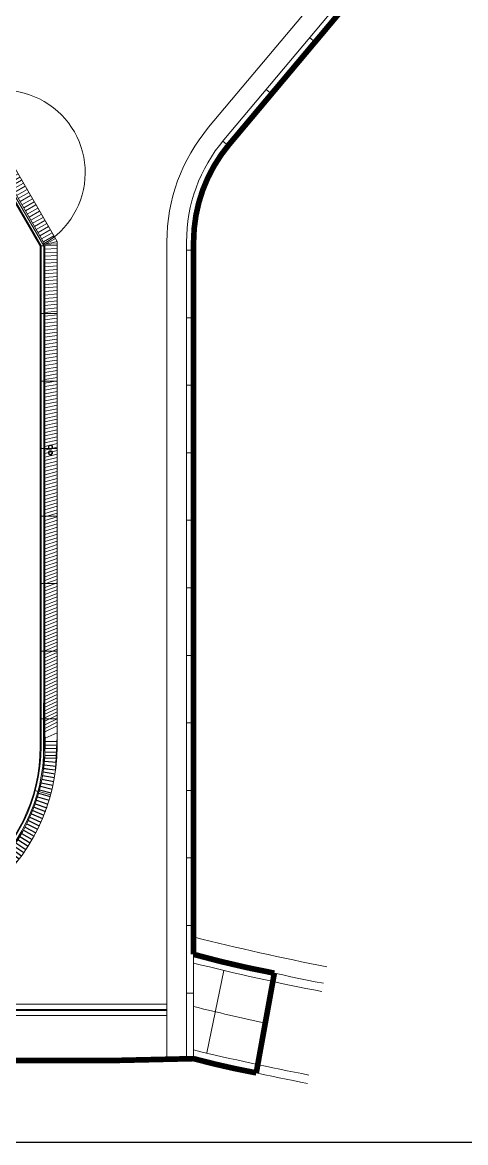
# Model space of a CAD drawing. Header units: millimetres. Extents: x 834140250 to 834644390, y 817877047 to 817987022.
# Drawn here: x 834455534 to 834463406, y 817877047 to 817896951 of the extents above; entities that cross this region are included whole.
import ezdxf

# ---------------------------------------------------------------- set-up
doc = ezdxf.new("R2010")
doc.units = ezdxf.units.MM
doc.header["$LTSCALE"] = 1000
doc.header["$MEASUREMENT"] = 0
for name, color, linetype in [('3B52X-MAGP-P-L001_XB$0$VPA060_Hatch_Drainage', 8, 'Continuous'), ('3B52X-MAGP-P-L001_XB$0$VPA520_Drainage bldg', 8, 'Continuous'), ('VPA040_Text', 3, 'Continuous'), ('VPA050_Marks', 1, 'Continuous')]:
    doc.layers.add(name, color=color, linetype=linetype)
doc.layers.add('VPAX', color=7, linetype='Continuous', lineweight=13)

# ---------------------------------------------------------------- blocks, each defined once
blk = doc.blocks.new('*U153')
at = {"layer": '3B52X-MAGP-P-L001_XB$0$VPA520_Drainage bldg'}
blk.add_line((20.29518175125122, 105.6185036897659), (-20.29518222808838, -105.6185039281845), dxfattribs=at)
blk = doc.blocks.new('*U154')
at = {"layer": '3B52X-MAGP-P-L001_XB$0$VPA060_Hatch_Drainage', "color": 0, "linetype": 'ByBlock', "lineweight": -2}
for p, rotation in [((834251049.3941134, 817912653.719695), 93.59999999999899), ((834251057.1370635, 817912720.1621286), 94.79999999999902), ((834251063.48685, 817912786.7521464), 95.999999999999), ((834251017.8432918, 817912455.5689374), 89.99999999999908), ((834251029.7429178, 817912521.3940783), 91.19999999999904), ((834251040.2613963, 817912587.4539894), 92.39999999999904), ((834250973.9127394, 817912259.7902776), 86.3999999999991), ((834250989.922079, 817912324.7383438), 87.5999999999991), ((834251004.5677378, 817912390.0074401), 88.79999999999909), ((834250917.7758301, 817912067.1563644), 82.79999999999916), ((834250937.8317018, 817912130.9710357), 83.99999999999918), ((834250956.5467412, 817912195.1917299), 85.19999999999911), ((834250849.6541108, 817911878.427436), 79.1999999999992), ((834250873.6773632, 817911940.8568649), 80.39999999999917), ((834250896.3879235, 817912003.7757072), 81.5999999999992), ((834250740.6534672, 817911634.1480528), 74.39999999999932), ((834250769.8164266, 817911694.348319), 75.59999999999931), ((834250797.7122508, 817911755.1461254), 76.79999999999926), ((834250824.3287039, 817911816.5148038), 77.99999999999919), ((834250645.6924416, 817911457.3951726), 70.79999999999936), ((834250678.5778605, 817911515.64549), 71.99999999999935), ((834250710.2361645, 817911574.5717324), 73.1999999999993), ((834250502.1760485, 817911231.6594814), 65.99999999999937), ((834250539.8203945, 817911286.9537259), 67.19999999999935), ((834250576.2984893, 817911343.0242071), 68.3999999999993), ((834250611.5943323, 817911399.8463306), 69.59999999999933), ((834250340.2739118, 817911018.7246194), 61.19999999999942), ((834250382.413137, 817911070.6749414), 62.39999999999937), ((834250423.4551549, 817911123.4963673), 63.59999999999938), ((834250463.3819631, 817911177.1657276), 64.79999999999936), ((834250161.1216587, 817910820.0841715), 56.39999999999944), ((834250207.4601866, 817910868.326177), 57.59999999999942), ((834250252.7782474, 817910917.5280432), 58.79999999999944), ((834250297.055963, 817910967.6681883), 59.9999999999994), ((834249914.8485702, 817910593.9974222), 50.39999999999942), ((834249965.9759135, 817910637.1314578), 51.59999999999943), ((834250016.1887127, 817910681.3267637), 52.79999999999946), ((834250065.4649427, 817910726.5639544), 53.99999999999945), ((834250113.7829893, 817910772.8231872), 55.19999999999943), ((834249646.292091, 817910394.8917474), 44.39999999999947), ((834249701.6480879, 817910432.4452275), 45.59999999999949), ((834249756.2054834, 817910471.1497601), 46.79999999999942), ((834249809.9403471, 817910510.9883682), 47.99999999999946), ((834249862.829109, 817910551.9435769), 49.19999999999945), ((834249298.7683847, 817910194.6291764), 37.19999999999955), ((834249358.394582, 817910224.9485902), 38.39999999999958), ((834249417.3727405, 817910256.5100712), 39.59999999999954), ((834249475.6769903, 817910289.2997756), 40.79999999999955), ((834249533.2817572, 817910323.3033209), 41.9999999999995), ((834249590.1617739, 817910358.5057917), 43.19999999999951), ((834248737.3708819, 817909979.65765), 26.39999999999965), ((834248801.622227, 817909998.2671883), 27.59999999999967), ((834248865.4697518, 817910018.2182239), 28.79999999999961), ((834248928.8854511, 817910039.5020056), 29.99999999999961), ((834248991.8415082, 817910062.1091976), 31.19999999999959), ((834249054.3103087, 817910086.0298836), 32.39999999999958), ((834249116.2644517, 817910111.2535713), 33.59999999999955), ((834249177.6767621, 817910137.7691966), 34.79999999999959), ((834249238.5203024, 817910165.5651292), 35.99999999999957), ((834247345.7570804, 817909907.8721424), 1.199999999999959), ((834247411.8169916, 817909897.3536639), 2.399999999999955), ((834247478.0826972, 817909888.2209468), 3.599999999999902), ((834247544.5251307, 817909880.4779967), 4.799999999999903), ((834247611.1151485, 817909874.1282102), 5.999999999999843), ((834247677.823542, 817909869.1743724), 7.199999999999878), ((834247744.6210505, 817909865.6186563), 8.399999999999865), ((834247811.4783745, 817909863.4626213), 9.599999999999905), ((834247878.3661882, 817909862.7072135), 10.79999999999985), ((834247945.2551523, 817909863.352764), 11.99999999999986), ((834248012.1159272, 817909865.3989897), 13.19999999999983), ((834248078.9191855, 817909868.844993), 14.39999999999988), ((834248145.6356251, 817909873.6892625), 15.59999999999985), ((834248212.235982, 817909879.9296732), 16.79999999999985), ((834248278.691043, 817909887.5634879), 17.99999999999982), ((834248344.9716587, 817909896.5873582), 19.19999999999978), ((834248411.0487564, 817909906.9973259), 20.39999999999977), ((834248476.8933523, 817909918.7888249), 21.59999999999973), ((834248542.4765649, 817909931.9566829), 22.79999999999972), ((834248607.7696271, 817909946.4951242), 23.99999999999965), ((834248672.7438995, 817909962.3977717), 25.19999999999968)]:
    blk.add_blockref('*U153', p, dxfattribs=dict(at, rotation=rotation))
blk.add_blockref('*U153', (834247279.9319396, 817909919.7717685), dxfattribs=at)
blk = doc.blocks.new('GFA_1F')
at = {"layer": 'VPAX', "ltscale": 500}
h = blk.add_hatch(dxfattribs=at)
h.set_pattern_fill('ANSI31', color=253, scale=500, angle=115)
h.set_pattern_definition([(209.9999999935736, (-5310.485795497894, -6639.935289859772), (31.24999999392909, -54.12658774003246), [])])
h.paths.add_polyline_path([(15309.58971703053, -7722.823609113693), (15495.75443172455, -7615.270371079445), (17126.42880034447, -10437.81700086594), (16939.36954510212, -10543.8218716383)])
h = blk.add_hatch(dxfattribs=at)
h.set_pattern_fill('ANSI31', color=253, scale=500, angle=85)
h.set_pattern_definition([(179.9999999935737, (-5310.485795497894, -6639.935289859772), (-7.010068969748318e-09, -62.5), [])])
edge = h.paths.add_edge_path()
edge.add_line((16939.36954510212, -10543.8218716383), (17157.05189716816, -10533.12341368198))
edge.add_line((17157.05189716816, -10533.12341368198), (17157.0518964529, -19279.12857997417))
edge.add_arc((12693.05817961597, -19402.76866456373), 4465.705630074262, -3.4678915553163847, 1.586526512845012, ccw=False)
edge.add_line((17150.5864470005, -19672.89552354813), (16935.12774407864, -19671.29511451721))
edge.add_arc((12441.45538174724, -19391.12594229144), 4502.397812837807, 356.4323701459252, 361.6482441945873)
edge.add_line((16941.99032795429, -19261.62203109264), (16939.36954510212, -10543.8218716383))
h = blk.add_hatch(dxfattribs=at)
h.set_pattern_fill('ANSI31', color=253, scale=112.5, style=0)
h.set_pattern_definition([(44.99999999999999, (-625671392.2163708, -613452927.5290288), (-9.943689110435823, 9.943689110435825), [])])
edge = h.paths.add_edge_path()
edge.add_arc((17039.55189704895, -14146.24394404888), 30, 0, 360)
h = blk.add_hatch(dxfattribs=at)
h.set_pattern_fill('ANSI31', color=253, scale=112.5, style=0)
h.set_pattern_definition([(44.99999999999999, (-625671392.2163708, -613453027.5290288), (-9.943689110435823, 9.943689110435825), [])])
edge = h.paths.add_edge_path()
edge.add_arc((17039.55189704895, -14246.24394404888), 30, 0, 360)
at = {"layer": 'VPAX', "color": 253, "ltscale": 500}
for p, q in [((24053.00684082508, -4191.629884600639), (20213.73191404343, -8767.099598884583)), ((16165.10835564137, -9373.453961133957), (16857.05189740658, -10571.14428174496)), ((16857.05189740658, -10571.144282341), (16739.45779144764, -10367.59975326061)), ((16939.36954510212, -10543.8218716383), (17157.05189716816, -10490.82275116444)), ((19582.05189669132, -10500.45523035526), (19582.05188763142, -25046.24394416809)), ((16939.73854088783, -11771.25348210335), (17157.05189704895, -11771.25348210335)), ((16940.09929013252, -12971.25348186493), (17157.05189716816, -12971.25348174572)), ((16940.46003937721, -14171.25348222256), (17157.05189692974, -14171.25348222256)), ((16940.8207886219, -15371.25348210335), (17157.05189681053, -15371.25348198414)), ((16941.18153786659, -16571.25348222256), (17157.05189681053, -16571.25348210335)), ((16941.54228699207, -17771.25348198414), (17157.05189669132, -17771.25348186493)), ((16941.90303623676, -18971.25348210335), (17157.05189669132, -18971.25348198414)), ((16768.70407915115, -20249.05277442932), (16816.99018502235, -20262.03167974949)), ((16835.90891587734, -20267.11687767506), (17043.93488240242, -20323.03253412247)), ((19818.2673869133, -24908.367172122), (20118.48710048199, -23443.79597020149)), ((20989.83395040035, -23640.70208799839), (20723.20580673218, -25110.25286269188)), ((19257.05189692974, -25046.24394392967), (19457.05189692974, -25046.24394404888))]:
    blk.add_line(p, q, dxfattribs=at)
for points in [[(19457.05188763142, -25046.24394404888), (19107.05189692974, -25046.24394404888), (19107.05189728737, -10500.36212348938, -0.1763351219721011), (19849.98369932175, -8461.62908256054), (23689.13573169708, -3886.305770874023), (23957.25128662586, -4111.281434416771), (20117.97623491287, -8686.751295089722, 0.1764827190014196), (19457.05189847946, -10502.54779362679), (19457.05189692974, -25046.24394404888)], [(13117.97627615929, -22373.96106684208, 0.4891492366358117), (16857.05189692974, -19466.4247853756), (16857.05189716816, -10571.25348246098), (15385.99728155136, -8024.993897557259, 0.1051043985721122), (7554.434866428375, -15080.64820945263, 0.4792719776667974), (9172.17893755436, -21022.34949946404, 0.04057048547216079), (13117.97625148296, -22373.96116411686)], [(19582.05188882351, -23159.16287410259, 0.01287681866722037), (21889.14362192154, -23672.64638268948)]]:
    blk.add_lwpolyline(points, format="xyb", dxfattribs=at)
for points in [[(21738.97140336037, -6949.389932870865), (21643.21584784985, -6869.041481614113)], [(15309.58971703053, -7722.823609113693), (15495.75443172455, -7615.270371079445), (17126.42880034447, -10437.81700086594), (16939.36954510212, -10543.8218716383), (15309.5897166729, -7722.823609232903)], [(20967.62627208233, -7868.643264889717), (20871.87071657181, -7788.294813632965)], [(20196.28114080429, -8787.89659690857), (20100.52558529377, -8707.548145651817)], [(16872.05189287663, -10571.25348234177), (16215.14673495293, -9434.214990377426), (16252.63435089588, -9412.557210206985), (16922.05189275742, -10571.25348246098)], [(16903.4582015276, -10539.07044017315), (16912.11715376377, -10534.06818974018), (16907.11490190029, -10525.40923607349), (16904.61377608776, -10521.07975900173), (16895.95482385159, -10526.08200967312)], [(19582.05191004276, -10646.24394416809), (19457.05191004276, -10646.24394404888)], [(16872.05189669132, -11771.25348222256), (16922.05189669132, -11771.25348222256)], [(19582.05190885067, -11846.24394416809), (19457.05190885067, -11846.24394404888)], [(16872.05189669132, -12971.25348222256), (16922.05189669132, -12971.25348222256)], [(19582.05190765858, -13046.24394416809), (19457.05190765858, -13046.24394404888)], [(16872.05189669132, -14171.25348222256), (16922.05189669132, -14171.25348222256)], [(19582.05190646648, -14246.24394416809), (19457.05190646648, -14246.24394404888)], [(16872.05189669132, -15371.25348222256), (16922.05189669132, -15371.25348222256)], [(19582.05190527439, -15446.24394416809), (19457.05190527439, -15446.24394404888)], [(16872.05189669132, -16571.25348222256), (16922.05189669132, -16571.25348222256)], [(19582.0519040823, -16646.24394416809), (19457.0519040823, -16646.24394404888)], [(16872.05189669132, -17771.25348222256), (16922.05189669132, -17771.25348222256)], [(19582.05190289021, -17846.24394416809), (19457.05190289021, -17846.24394404888)], [(16872.05189669132, -18971.25348222256), (16922.05189669132, -18971.25348222256)], [(19582.05190169811, -19046.24394416809), (19457.05190169811, -19046.24394404888)], [(19582.05190050602, -20246.24394416809), (19457.05190050602, -20246.24394404888)], [(19582.05189931393, -21446.24394416809), (19457.05189931393, -21446.24394404888)], [(19582.05189812183, -22646.24394416809), (19457.05189812183, -22646.24394404888)], [(19582.05189752579, -23846.24394416809), (19457.05189752579, -23846.24394404888)], [(19107.05189692974, -25046.24394404888), (2807.051896929741, -25046.24231672287)], [(19582.05188763142, -25046.24394416809), (19457.05188763142, -25046.24394404888)]]:
    blk.add_lwpolyline(points, dxfattribs=at)
for points in [[(15292.76734626293, -7732.485160946846, 0.1057508932513776), (7311.678952813148, -14904.38259637356, 0.4792719776793941), (9052.289662122726, -21297.35233879089, 0.04057048547344649), (13044.06871414185, -22664.71469497681, 0.4891492366213346), (17157.05189657211, -19466.4247853756), (17157.05189716816, -10490.82275116444), (15495.75443172455, -7615.270371198654), (15309.58971703053, -7722.823609113693), (16939.36954510212, -10543.8218716383), (16942.05189681053, -19466.4247853756, -0.488795922140196), (13097.03580021858, -22456.34126150608, -0.04057026688731129), (9138.210309386253, -21100.26697087288, -0.4798824279725447), (7490.369761705399, -15024.21384859085, -0.1056711409387825), (15399.84441244602, -7918.924164295197)], [(15348.87165558338, -7971.37250649929, 0.1051561957352434), (7501.837751746178, -15042.45732665062, 0.4792719777032884), (9146.202927827835, -21081.93344819546, 0.04057048547393158), (13101.96297109127, -22436.95768630505, 0.4891492366246736), (16922.05189692974, -19466.4247853756), (16922.05189299583, -10571.25348222256), (16872.05189299583, -10571.25348222256), (16872.05189681053, -19466.4247853756, -0.4891492366063562), (13114.28089809418, -22388.49874830246, -0.04057048547277459), (9166.184473752975, -21036.09964156151, -0.4792719776902147), (7542.297070741653, -15071.8349288702, -0.1051562830957153), (15373.88291418552, -8014.667274594307)], [(13117.9762762785, -22373.96106684208, 0.4891492366358117), (16857.05189704895, -19466.4247853756), (16857.05189728737, -10571.25348246098), (15385.99728167057, -8024.993897557259, 0.1051043985721122), (7554.434866547585, -15080.64820945263, 0.4792719776667974), (9172.178937673569, -21022.34949946404, 0.04057048547216079), (13117.97625160217, -22373.96116411686, 1.000485438564128)], [(16939.36954510212, -10543.8218716383), (17157.05189716816, -10533.12341368198), (17157.0518964529, -19279.12857997417, -0.02205763552356233), (17150.5864470005, -19672.89552354813), (16935.12774407864, -19671.29511451721, 0.02276247396647024), (16941.99032795429, -19261.62203109264)]]:
    blk.add_lwpolyline(points, format="xyb", close=True, dxfattribs=at)
for points in [[(16939.36954510212, -10543.8218716383), (17157.05189716816, -10533.12341368198), (17157.0518964529, -19279.12857997417), (17130.42766201496, -19884.76806354523), (16917.91434013844, -19849.91172277927)], [(2807.051346302032, -24136.24394392967), (19107.05189704895, -24136.24394392967), (19107.05189704895, -24046.24394392967), (2807.050895810127, -24046.24394392967), (2807.05189704895, -24136.24394392967)], [(2807.051446437836, -24156.24394392967), (19107.05189704895, -24156.24394392967), (19107.05189704895, -24246.24394392967), (2807.05189704895, -24246.24394392967), (2807.05189704895, -24156.24394392967)]]:
    blk.add_lwpolyline(points, close=True, dxfattribs=at)
for centre, radius in [((17039.55189704895, -14146.24394404888), 37.5), ((17039.55189704895, -14146.24394404888), 30), ((17039.55189704895, -14246.24394404888), 37.5), ((17039.55189704895, -14246.24394404888), 30)]:
    blk.add_circle(centre, radius, dxfattribs=at)
for centre, radius, start, end in [((16197.37011384964, -9267.210691571236), 1459.514474097203, 299.0406022387348, 120.2700661315558), ((22279.06669080257, -10501.53963398933), 2697.01501211069, 139.9769222302743, 180.0230792107085), ((30715.54009878635, 21414.53180480003), 45642.99633312212, 255.8816604993458, 258.9236600079353), ((30703.00806593895, 21368.32272398472), 45895.17418717315, 255.9769593484469, 258.9278353088249), ((30703.00806593895, 21368.32272398472), 46045.17418717315, 256.0235667898839, 258.9278353088249), ((30703.00806593895, 21368.32272398472), 46795.17418717315, 256.2520098508563, 257.8524110905785), ((30703.00806260109, 21368.32271373272), 47545.17417646052, 256.4730374351589, 259.0003612362719), ((30703.00806260109, 21368.32271373272), 47695.17417646052, 256.5163849626456, 259.0067065993586)]:
    blk.add_arc(centre, radius, start, end, dxfattribs=at)
blk.add_blockref('*U154', (-834234025.3057957, -817932521.2907242), dxfattribs=at)

msp = doc.modelspace()

# ---------------------------------------------------------------- linework, layer by layer
at = {"layer": 'VPA040_Text', "color": 2, "ltscale": 500, "const_width": 100}
msp.add_lwpolyline([(834440004.9085743, 817914286.4035056), (834455524.97398, 817901263.5223395, 0.4142138681012147), (834455982.8426485, 817901303.5888646), (834461671.5203793, 817908083.0721642), (834461920.4848207, 817907874.1661932), (834461727.6239487, 817907644.3707265), (834462876.6929046, 817906680.1911455), (834463069.5268966, 817906910.0026437), (834463222.7361019, 817906781.4454991), (834458144.7285839, 817900729.6815293), (834461331.4725255, 817898055.6858586), (834462681.3265042, 817899664.3791866), (834463045.1975963, 817899359.0550827), (834459205.9226693, 817894783.5853682, 0.1763271853086564), (834458574.242652, 817893050.2297367), (834458574.2426527, 817880391.5852574, 0.02066140124933939), (834460008.8174837, 817880057.6542647), (834459687.3102316, 817878285.6311598, -0.019734031264854), (834458574.2445784, 817878538.472781), (834457081.5285053, 817878504.0145515), (834441324.2426523, 817878504.4410237), (834441324.2186425, 817883300.4864618, 0.2225230532940946), (834440488.7945299, 817885063.5090815), (834430944.560803, 817893072.0720919)], format="xyb", dxfattribs=at)
at = {"layer": 'VPA050_Marks', "ltscale": 500}
msp.add_lwpolyline([(834351165.4216101, 817987021.7207087), (834490298.8342135, 817987021.7207087), (834490298.8342135, 817877046.9287931), (834351165.4216101, 817877046.9287931)], close=True, dxfattribs=at)

# ---------------------------------------------------------------- block references
msp.add_blockref('GFA_1F', (834438992.191881, 817903550.3389019))

doc.saveas('drawing.dxf')
